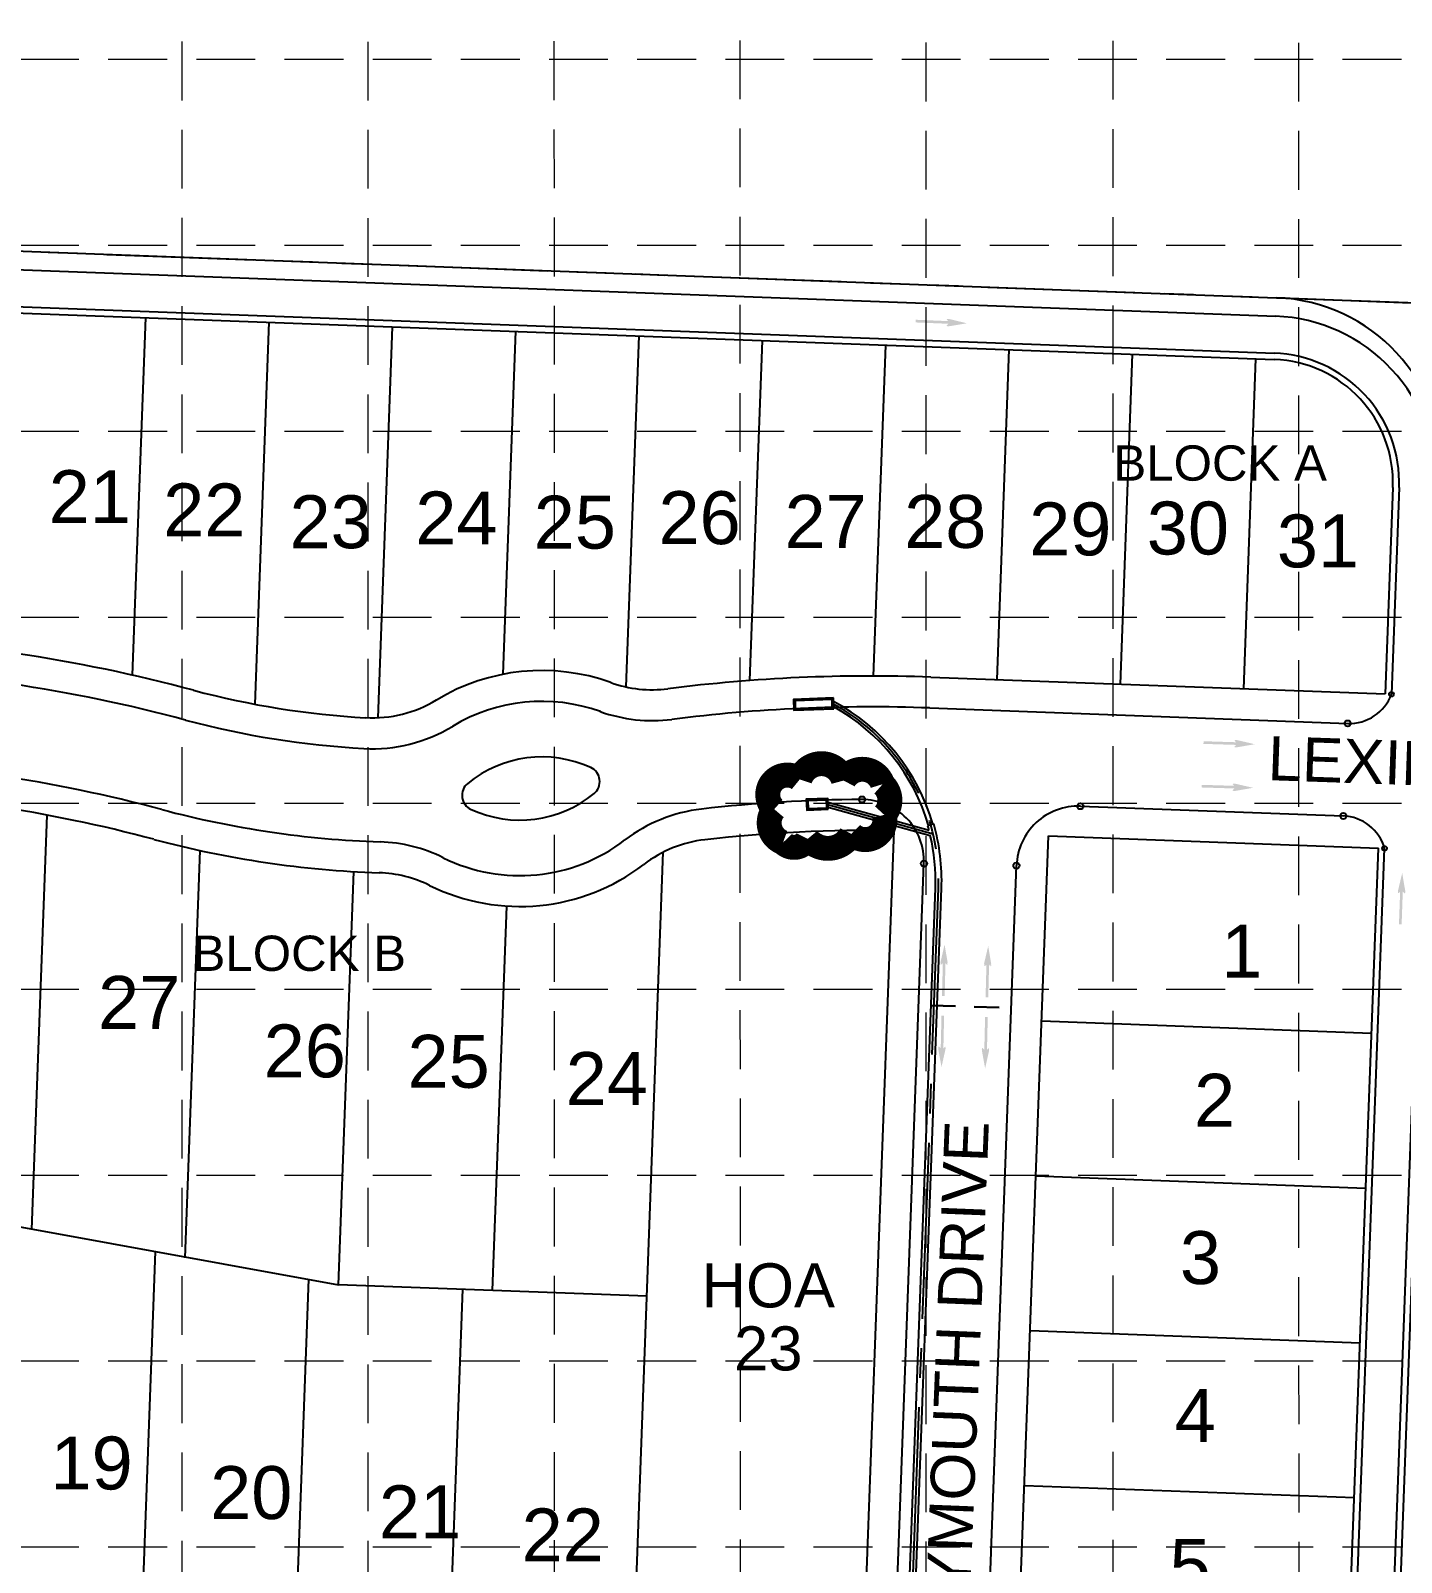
# Model space of a CAD drawing. Header units: inches. Extents: x 3312 to 5850, y 7905 to 11961.
# Drawn here: x 4972 to 5439, y 10877 to 11398 of the extents above; entities that cross this region are included whole.
import ezdxf
from ezdxf.enums import TextEntityAlignment as Align

# ---------------------------------------------------------------- set-up
doc = ezdxf.new("R2010")
doc.units = ezdxf.units.IN
doc.header["$LTSCALE"] = 80
doc.header["$MEASUREMENT"] = 0
for name, pattern in [('CENTER2', [1.125, 0.75, -0.125, 0.125, -0.125]), ('HIDDEN', [0.375, 0.25, -0.125]), ('PHANTOM2', [1.25, 0.625, -0.125, 0.125, -0.125, 0.125, -0.125])]:
    doc.linetypes.add(name, pattern=pattern)
for name, color, linetype in [('1 BLOCK NUMBER', 7, 'Continuous'), ('1 LOT NUMBER', 7, 'Continuous'), ('BASE', 7, 'Continuous'), ('BNDY', 7, 'PHANTOM2'), ('grid', 254, 'HIDDEN'), ('LOT NUM', 7, 'Continuous'), ('LOTLINE', 7, 'Continuous'), ('PAVING', 7, 'Continuous'), ('ROW', 7, 'Continuous'), ('STORM', 250, 'Continuous'), ('STORM CL', 7, 'CENTER2'), ('STORM INLET', 250, 'Continuous')]:
    doc.layers.add(name, color=color, linetype=linetype)
doc.styles.get("Standard").update_dxf_attribs({"font": 'ARIAL.TTF', "height": 25})

msp = doc.modelspace()

# ---------------------------------------------------------------- hatches: boundary and pattern name
at = {"layer": 'PAVING'}
h = msp.add_hatch(color=256, dxfattribs=at)
edge = h.paths.add_edge_path()
edge.add_line((5284.11, 11299.39), (5284.65, 11298.84))
edge.add_line((5284.65, 11298.84), (5273.55, 11299.31))
edge.add_line((5273.55, 11299.31), (5273.51, 11298.4))
edge.add_line((5273.51, 11298.4), (5284.62, 11297.94))
edge.add_line((5284.62, 11297.94), (5284.01, 11297.33))
edge.add_line((5284.01, 11297.33), (5284.01, 11297.33))
edge.add_ellipse((5284.58, 11297.26), major_axis=(-0.587, 0.024), ratio=0.285714, start_angle=345.5033, end_angle=485.8315)
edge.add_line((5284.92, 11297.11), (5284.92, 11297.11))
edge.add_line((5284.92, 11297.11), (5290.98, 11298.1))
edge.add_line((5290.98, 11298.1), (5285.01, 11299.54))
edge.add_line((5285.01, 11299.54), (5285.01, 11299.54))
edge.add_ellipse((5284.67, 11299.42), major_axis=(-0.587, 0.024), ratio=0.285714, start_angle=235.2731, end_angle=377.1827)
edge.add_line((5284.11, 11299.39), (5284.11, 11299.39))
edge.add_line((5284.11, 11299.39), (5284.11, 11299.39))
edge.add_line((5284.11, 11299.39), (5284.11, 11299.39))
h = msp.add_hatch(color=256, dxfattribs=at)
edge = h.paths.add_edge_path()
edge.add_line((5382.04, 11156.12), (5382.59, 11155.57))
edge.add_line((5382.59, 11155.57), (5371.48, 11155.91))
edge.add_line((5371.48, 11155.91), (5371.45, 11155.01))
edge.add_line((5371.45, 11155.01), (5382.56, 11154.67))
edge.add_line((5382.56, 11154.67), (5381.97, 11154.05))
edge.add_line((5381.97, 11154.05), (5381.96, 11154.05))
edge.add_ellipse((5382.53, 11153.99), major_axis=(-0.588, 0.018), ratio=0.285714, start_angle=345.5033, end_angle=485.8315)
edge.add_line((5382.87, 11153.84), (5382.87, 11153.85))
edge.add_line((5382.87, 11153.85), (5388.92, 11154.9))
edge.add_line((5388.92, 11154.9), (5382.94, 11156.28))
edge.add_line((5382.94, 11156.28), (5382.94, 11156.28))
edge.add_ellipse((5382.6, 11156.15), major_axis=(-0.588, 0.018), ratio=0.285714, start_angle=235.2731, end_angle=377.1827)
edge.add_line((5382.04, 11156.11), (5382.04, 11156.12))
edge.add_line((5382.04, 11156.12), (5382.04, 11156.12))
edge.add_line((5382.04, 11156.12), (5382.04, 11156.12))
h = msp.add_hatch(color=256, dxfattribs=at)
edge = h.paths.add_edge_path()
edge.add_line((5381.45, 11141.28), (5382, 11140.74))
edge.add_line((5382, 11140.74), (5370.89, 11141.08))
edge.add_line((5370.89, 11141.08), (5370.86, 11140.18))
edge.add_line((5370.86, 11140.18), (5381.97, 11139.84))
edge.add_line((5381.97, 11139.84), (5381.37, 11139.22))
edge.add_line((5381.37, 11139.22), (5381.37, 11139.22))
edge.add_ellipse((5381.94, 11139.16), major_axis=(-0.588, 0.018), ratio=0.285714, start_angle=345.5033, end_angle=485.8315)
edge.add_line((5382.28, 11139.01), (5382.28, 11139.01))
edge.add_line((5382.28, 11139.01), (5388.33, 11140.07))
edge.add_line((5388.33, 11140.07), (5382.35, 11141.44))
edge.add_line((5382.35, 11141.44), (5382.35, 11141.44))
edge.add_ellipse((5382.01, 11141.32), major_axis=(-0.588, 0.018), ratio=0.285714, start_angle=235.2731, end_angle=377.1827)
edge.add_line((5381.44, 11141.28), (5381.45, 11141.28))
edge.add_line((5381.45, 11141.28), (5381.45, 11141.28))
edge.add_line((5381.45, 11141.28), (5381.45, 11141.28))
h = msp.add_hatch(color=256, dxfattribs=at)
edge = h.paths.add_edge_path()
edge.add_line((5437.82, 11104.22), (5438.37, 11104.76))
edge.add_line((5438.37, 11104.76), (5437.97, 11093.66))
edge.add_line((5437.97, 11093.66), (5438.88, 11093.62))
edge.add_line((5438.88, 11093.62), (5439.27, 11104.73))
edge.add_line((5439.27, 11104.73), (5439.89, 11104.13))
edge.add_line((5439.89, 11104.13), (5439.89, 11104.13))
edge.add_ellipse((5439.95, 11104.7), major_axis=(-0.021, -0.588), ratio=0.285714, start_angle=345.5033, end_angle=485.8315)
edge.add_line((5440.1, 11105.04), (5440.1, 11105.04))
edge.add_line((5440.1, 11105.04), (5439.07, 11111.09))
edge.add_line((5439.07, 11111.09), (5437.66, 11105.12))
edge.add_line((5437.66, 11105.12), (5437.67, 11105.12))
edge.add_ellipse((5437.79, 11104.78), major_axis=(-0.021, -0.588), ratio=0.285714, start_angle=235.2731, end_angle=377.1827)
edge.add_line((5437.82, 11104.22), (5437.82, 11104.22))
edge.add_line((5437.82, 11104.22), (5437.82, 11104.22))
edge.add_line((5437.82, 11104.22), (5437.82, 11104.22))
at = {"layer": 'PAVING', "linetype": 'Continuous', "lineweight": 30}
h = msp.add_hatch(color=256, dxfattribs=at)
edge = h.paths.add_edge_path()
edge.add_line((5284.18, 11079.78), (5283.67, 11080.36))
edge.add_line((5283.67, 11080.36), (5283.38, 11069.25))
edge.add_line((5283.38, 11069.25), (5282.48, 11069.27))
edge.add_line((5282.48, 11069.27), (5282.77, 11080.38))
edge.add_line((5282.77, 11080.38), (5282.12, 11079.82))
edge.add_line((5282.12, 11079.82), (5282.12, 11079.82))
edge.add_ellipse((5282.09, 11080.39), major_axis=(-0.016, -0.588), ratio=0.285714, start_angle=-125.8315, end_angle=14.4967, ccw=False)
edge.add_line((5281.96, 11080.74), (5281.97, 11080.74))
edge.add_line((5281.97, 11080.74), (5283.36, 11086.72))
edge.add_line((5283.36, 11086.72), (5284.4, 11080.67))
edge.add_line((5284.4, 11080.67), (5284.4, 11080.67))
edge.add_ellipse((5284.25, 11080.34), major_axis=(-0.016, -0.588), ratio=0.285714, start_angle=-17.1827, end_angle=124.7269, ccw=False)
edge.add_line((5284.18, 11079.78), (5284.18, 11079.78))
edge.add_line((5284.18, 11079.78), (5284.18, 11079.78))
edge.add_line((5284.18, 11079.78), (5284.18, 11079.78))
h = msp.add_hatch(color=256, dxfattribs=at)
edge = h.paths.add_edge_path()
edge.add_line((5299.02, 11079.29), (5298.51, 11079.87))
edge.add_line((5298.51, 11079.87), (5298.22, 11068.76))
edge.add_line((5298.22, 11068.76), (5297.31, 11068.78))
edge.add_line((5297.31, 11068.78), (5297.61, 11079.89))
edge.add_line((5297.61, 11079.89), (5296.95, 11079.33))
edge.add_line((5296.95, 11079.33), (5296.95, 11079.33))
edge.add_ellipse((5296.93, 11079.9), major_axis=(-0.016, -0.588), ratio=0.285714, start_angle=-125.8315, end_angle=14.4967, ccw=False)
edge.add_line((5296.8, 11080.25), (5296.8, 11080.25))
edge.add_line((5296.8, 11080.25), (5298.2, 11086.23))
edge.add_line((5298.2, 11086.23), (5299.23, 11080.18))
edge.add_line((5299.23, 11080.18), (5299.23, 11080.18))
edge.add_ellipse((5299.08, 11079.85), major_axis=(-0.016, -0.588), ratio=0.285714, start_angle=-17.1827, end_angle=124.7269, ccw=False)
edge.add_line((5299.02, 11079.29), (5299.02, 11079.29))
edge.add_line((5299.02, 11079.29), (5299.02, 11079.29))
edge.add_line((5299.02, 11079.29), (5299.02, 11079.29))
h = msp.add_hatch(color=256, dxfattribs=at)
edge = h.paths.add_edge_path()
edge.add_line((5283.49, 11051.98), (5282.95, 11051.42))
edge.add_line((5282.95, 11051.42), (5283.21, 11062.53))
edge.add_line((5283.21, 11062.53), (5282.31, 11062.56))
edge.add_line((5282.31, 11062.56), (5282.05, 11051.45))
edge.add_line((5282.05, 11051.45), (5281.42, 11052.04))
edge.add_line((5281.42, 11052.04), (5281.42, 11052.04))
edge.add_ellipse((5281.37, 11051.47), major_axis=(0.014, 0.588), ratio=0.285714, start_angle=345.5033, end_angle=485.8315)
edge.add_line((5281.22, 11051.13), (5281.22, 11051.13))
edge.add_line((5281.22, 11051.13), (5282.32, 11045.09))
edge.add_line((5282.32, 11045.09), (5283.66, 11051.08))
edge.add_line((5283.66, 11051.08), (5283.66, 11051.08))
edge.add_ellipse((5283.52, 11051.41), major_axis=(0.014, 0.588), ratio=0.285714, start_angle=235.2731, end_angle=377.1827)
edge.add_line((5283.49, 11051.98), (5283.49, 11051.98))
edge.add_line((5283.49, 11051.98), (5283.49, 11051.98))
edge.add_line((5283.49, 11051.98), (5283.49, 11051.98))
h = msp.add_hatch(color=256, dxfattribs=at)
edge = h.paths.add_edge_path()
edge.add_line((5298.32, 11051.48), (5297.79, 11050.93))
edge.add_line((5297.79, 11050.93), (5298.05, 11062.04))
edge.add_line((5298.05, 11062.04), (5297.14, 11062.06))
edge.add_line((5297.14, 11062.06), (5296.88, 11050.95))
edge.add_line((5296.88, 11050.95), (5296.26, 11051.54))
edge.add_line((5296.26, 11051.54), (5296.26, 11051.54))
edge.add_ellipse((5296.2, 11050.98), major_axis=(0.014, 0.588), ratio=0.285714, start_angle=345.5033, end_angle=485.8315)
edge.add_line((5296.06, 11050.64), (5296.06, 11050.64))
edge.add_line((5296.06, 11050.64), (5297.16, 11044.59))
edge.add_line((5297.16, 11044.59), (5298.49, 11050.58))
edge.add_line((5298.49, 11050.58), (5298.49, 11050.58))
edge.add_ellipse((5298.36, 11050.92), major_axis=(0.014, 0.588), ratio=0.285714, start_angle=235.2731, end_angle=377.1827)
edge.add_line((5298.32, 11051.48), (5298.32, 11051.48))
edge.add_line((5298.32, 11051.48), (5298.32, 11051.48))
edge.add_line((5298.32, 11051.48), (5298.32, 11051.48))

# ---------------------------------------------------------------- linework, layer by layer
at = {"layer": 'BASE', "color": 170, "const_width": 8.48}
msp.add_lwpolyline([(5251.66, 11124.38, 0.520567), (5251.66, 11124.38, 0.765195), (5262.84, 11130.87, 0.417879), (5262.29, 11141.31, 0.6649), (5249, 11142.54, 0.744833), (5234.07, 11142.91, 0.975642), (5225.39, 11132.8, 0.520567), (5228.37, 11121.42, 0.520567), (5236.78, 11122.69, 0.540264), (5251.66, 11124.38)], format="xyb", close=True, dxfattribs=at)
at = {"layer": 'BNDY'}
msp.add_line((4098.92, 11354.88), (5738.63, 11294.12), dxfattribs=at)
at = {"layer": 'grid', "color": 252, "linetype": 'HIDDEN', "lineweight": 0}
for p, q in [((5023.98, 8223.93), (5023.98, 11894.2)), ((5087.25, 8223.92), (5087.25, 11894.2)), ((5150.83, 8224.06), (5150.53, 11894.2)), ((5214.04, 8224.37), (5213.81, 11894.2)), ((5277.27, 8223.61), (5277.08, 11894.2)), ((5341.12, 8224.19), (5340.64, 11895.62)), ((5404.06, 8223.54), (5403.92, 11895.62)), ((3378.79, 11387.99), (5783.3, 11387.99)), ((3378.79, 11324.71), (5783.3, 11324.71)), ((3378.79, 11261.44), (5783.3, 11261.44)), ((3378.79, 11198.16), (5783.3, 11198.16)), ((3378.79, 11134.88), (5783.3, 11134.88)), ((3378.79, 11071.61), (5783.3, 11071.61)), ((3378.79, 11008.33), (5783.3, 11008.33)), ((3378.79, 10945.06), (5783.3, 10945.06)), ((3378.79, 10881.78), (5783.3, 10881.78))]:
    msp.add_line(p, q, dxfattribs=at)
at = {"layer": 'LOTLINE'}
for p, q in [((5396.27, 11306.81), (5549.47, 11301.13)), ((5011.46, 11300.05), (5006.95, 11178.4)), ((5053.43, 11298.5), (5048.61, 11168.53)), ((5095.4, 11296.94), (5090.47, 11163.91)), ((5137.37, 11295.39), (5133.05, 11178.68)), ((5179.34, 11293.83), (5174.92, 11174.42)), ((5221.31, 11292.28), (5217.02, 11176.56)), ((5263.28, 11290.72), (5259.11, 11178.1)), ((5305.26, 11289.16), (5301.09, 11176.89)), ((5347.23, 11287.61), (5343.07, 11175.34)), ((5389.2, 11286.05), (5385.04, 11173.78)), ((4972.74, 10989.82), (4977.96, 11130.79)), ((5024.92, 10980.13), (5030.05, 11118.73)), ((5177.06, 10832.69), (5187.64, 11118.16)), ((5077.12, 10971.01), (5082.32, 11111.58)), ((5129.58, 10969.06), (5134.43, 11099.83)), ((5316.37, 11060.75), (5428.65, 11056.59)), ((4858.23, 11010.85), (5077.12, 10971.01)), ((5314.42, 11008.07), (5426.69, 11003.91)), ((5014.78, 10982.35), (5009.72, 10845.71)), ((5066.97, 10972.85), (5062.01, 10839.04)), ((5182.04, 10967.12), (5077.12, 10971.01)), ((5119.38, 10969.44), (5114.4, 10835.09)), ((5312.47, 10955.4), (5424.74, 10951.24)), ((5310.52, 10902.72), (5422.79, 10898.56))]:
    msp.add_line(p, q, dxfattribs=at)
at = {"layer": 'PAVING'}
for p, q in [((4143.2, 11346.94), (5396.09, 11300.51)), ((4249.82, 11330.38), (5395.63, 11287.92)), ((5438.01, 11242.22), (5435.4, 11171.91)), ((5278.29, 11167.23), (5420.55, 11161.96)), ((5329.59, 11133.81), (5419.04, 11130.49)), ((5410.29, 10504.63), (5433.08, 11119.46)), ((5422.88, 10504.16), (5445.67, 11119)), ((5266.16, 10839.89), (5276.33, 11114.31)), ((5271.23, 10126.13), (5307.82, 11113.6))]:
    msp.add_line(p, q, dxfattribs=at)
at = {"layer": 'PAVING', "linetype": 'Continuous', "lineweight": 30}
for p, q in [((5278.65, 11066.03), (5287.04, 11065.78)), ((5293.48, 11065.54), (5301.88, 11065.28))]:
    msp.add_line(p, q, dxfattribs=at)
at = {"layer": 'PAVING'}
for centre, radius in [((5435.4, 11171.91), 0.788), ((5420.55, 11161.96), 1.05), ((5255.22, 11136.09), 1.05), ((5329.59, 11133.81), 1.05), ((5419, 11130.49), 1.05), ((5433.08, 11119.46), 0.788), ((5276.33, 11114.31), 1.05), ((5307.82, 11113.6), 1.05)]:
    msp.add_circle(centre, radius, dxfattribs=at)
for centre, radius, start, end in [((5393.94, 11243.85), 56.7, 357.8777, 87.9057), ((5393.94, 11243.85), 44.1, 357.8777, 87.9549), ((4885.66, 10640.66), 540.75, 75.0546, 87.8777), ((5146.36, 11110.67), 58.8, 70.2537, 121.2082), ((5421.11, 11177.17), 15.22, 267.8777, 339.7977), ((5102.29, 11452.24), 299.25, 255.0546, 266.8405), ((5183.96, 11215.43), 52.5, 250.2537, 277.1947), ((5258.26, 10626.85), 540.75, 87.8777, 97.1947), ((5088.69, 11205.87), 52.5, 266.8405, 301.2082), ((4885.66, 10640.66), 509.25, 75.0546, 87.8777), ((5146.36, 11110.67), 39.9, 65.3991, 129.3046), ((5160.79, 11142.18), 5.25, 309.3046, 65.3991), ((5124.41, 11137.49), 5.25, 129.3046, 245.3991), ((5138.84, 11168.99), 39.9, 245.3991, 309.3046), ((5102.29, 11452.24), 330.75, 255.0546, 268.0929), ((5206.56, 11080.66), 52.5, 96.5001, 127.478), ((5258.26, 10626.85), 509.25, 90.3428, 96.5001), ((5255.34, 11115.09), 21, 357.8777, 90.3428), ((5328.81, 11112.82), 21, 87.8777, 177.8777), ((5418.44, 11115.28), 15.22, 15.9569, 87.8778), ((5089.54, 11069.21), 52.5, 63.7078, 88.0929), ((5138.84, 11168.99), 58.8, 243.7078, 307.478)]:
    msp.add_arc(centre, radius, start, end, dxfattribs=at)
at = {"layer": 'ROW'}
for p, q in [((4143.43, 11353.23), (5396.27, 11306.81)), ((4249.68, 11328.28), (5395.49, 11285.82)), ((5435.91, 11242.29), (5433.3, 11171.99)), ((5278.68, 11177.72), (5433.3, 11171.99)), ((5255.28, 10829.79), (5266.24, 11125.54)), ((5281.72, 10125.74), (5318.71, 11123.7)), ((5318.71, 11123.7), (5430.98, 11119.54)), ((5408.19, 10504.7), (5430.98, 11119.54)), ((5424.98, 10504.08), (5447.77, 11118.92))]:
    msp.add_line(p, q, dxfattribs=at)
for centre, radius, start, end in [((5394.09, 11248.05), 58.8, 357.8777, 87.8777), ((5393.94, 11243.85), 42, 357.8777, 87.8777), ((4885.66, 10640.66), 551.25, 75.0546, 87.8777), ((5146.36, 11110.67), 69.3, 70.2537, 121.2082), ((5102.29, 11452.24), 288.75, 255.0546, 266.8405), ((5183.96, 11215.43), 42, 250.2537, 277.1947), ((5258.26, 10626.85), 551.25, 87.8777, 97.1947), ((5088.69, 11205.87), 42, 266.8405, 301.2082), ((4885.66, 10640.66), 498.75, 75.0546, 87.8777), ((5102.29, 11452.24), 341.25, 255.0546, 268.0929), ((5206.56, 11080.66), 42, 96.5001, 127.478), ((5258.26, 10626.85), 498.75, 89.0841, 96.5001), ((5089.54, 11069.21), 42, 63.7078, 88.0929), ((5138.84, 11168.99), 69.3, 243.7078, 307.478)]:
    msp.add_arc(centre, radius, start, end, dxfattribs=at)
at = {"layer": 'STORM', "color": 5}
for p, q in [((5243.69, 11135.17), (5278.06, 11125.63)), ((5243.74, 11133.52), (5278.5, 11123.87)), ((5279.65, 11127.76), (5277.63, 11127.18))]:
    msp.add_line(p, q, dxfattribs=at)
at = {"layer": 'STORM', "color": 5, "flags": 128}
for points in [[(5270.85, 10796.37), (5282.32, 11105.87), (5282.32, 11105.87, 0.080066), (5279.65, 11127.76)], [(5268.75, 10796.45), (5280.22, 11105.95), (5280.22, 11105.95, 0.067275), (5278.5, 11123.87)]]:
    msp.add_lwpolyline(points, format="xyb", dxfattribs=at)
at = {"layer": 'STORM', "color": 5}
for radius, start, end in [(69.04, 16.1114, 61.8738), (67.46, 16.1114, 61.0929), (67.2, 14.7387, 16.1114)]:
    msp.add_arc((5213.07, 11108.53), radius, start, end, dxfattribs=at)
at = {"layer": 'STORM CL', "color": 5}
msp.add_line((5243.19, 11134.5), (5279.44, 11124.42), dxfattribs=at)
at = {"layer": 'STORM CL', "color": 5, "flags": 128}
msp.add_lwpolyline([(5048.02, 10417.7), (5053.38, 10449.8), (5071.54, 10462.96), (5085.18, 10460.88), (5085.18, 10460.88, 0.023145), (5182.9, 10451.93), (5182.9, 10451.93, 0.416554), (5259.66, 10522.63), (5259.66, 10522.63), (5281.27, 11105.91), (5281.27, 11105.91, 0.287682), (5245.11, 11168.79)], format="xyb", dxfattribs=at)
at = {"layer": 'STORM INLET', "color": 5, "flags": 128}
for points in [[(5245.57, 11170.65), (5231.93, 11170.16), (5232.06, 11166.48), (5245.7, 11166.97)], [(5245.07, 11170.1), (5232.47, 11169.65), (5232.57, 11167.03), (5245.16, 11167.48)], [(5245.16, 11167.48), (5245.07, 11170.1)], [(5245.7, 11166.97), (5245.57, 11170.65)]]:
    msp.add_lwpolyline(points, dxfattribs=at)
for points in [[(5243.78, 11132.76), (5243.65, 11136.43), (5236.3, 11136.17), (5236.44, 11132.49)], [(5243.24, 11133.26), (5243.14, 11135.89), (5236.85, 11135.66), (5236.94, 11133.04)]]:
    msp.add_lwpolyline(points, close=True, dxfattribs=at)

# ---------------------------------------------------------------- texts
at = {"layer": '1 BLOCK NUMBER'}
for s, p in [('BLOCK A ', (5340.8, 11250.56)), ('BLOCK B ', (5027.46, 11083.77))]:
    msp.add_text(s, height=12, dxfattribs=at).set_placement(p, align=Align.MIDDLE_LEFT)
at = {"layer": '1 LOT NUMBER'}
for s, p in [('21', (4978.55, 11239.11)), ('22', (5017.48, 11234.61)), ('24', (5103.27, 11231.86)), ('26', (5186.01, 11231.97)), ('23', (5060.47, 11230.58)), ('25', (5143.57, 11230.44)), ('27', (5228.93, 11230.68)), ('28', (5269.61, 11230.69)), ('29', (5312.15, 11228.15)), ('30', (5352.17, 11228.45)), ('31', (5396.43, 11224.06)), ('1', (5377.5, 11084.53)), ('27', (4995.31, 11067.04)), ('26', (5051.68, 11050.56)), ('25', (5100.62, 11047.01)), ('24', (5154.46, 11041.16)), ('2', (5368.25, 11033.76)), ('3', (5363.44, 10980.23)), ('4', (5361.68, 10926.54)), ('19', (4979.15, 10910.35)), ('20', (5033.46, 10900.28)), ('21', (5090.89, 10893.73)), ('22', (5139.45, 10885.88)), ('5', (5359.92, 10875.48))]:
    msp.add_text(s, height=18, dxfattribs=at).set_placement(p, align=Align.MIDDLE_LEFT)
at = {"layer": 'LOT NUM'}
for s, rotation, p in [('LEXINGTON DRIVE', 358.0042, (5393.4, 11150.19)), ('PLYMOUTH DRIVE', 87.7256, (5283.57, 10840.59))]:
    msp.add_text(s, height=15, rotation=rotation, dxfattribs=at).set_placement(p, align=Align.MIDDLE_LEFT)
at = {"layer": 'LOT NUM', "insert": (5223.38, 10959.96), "char_height": 15, "attachment_point": 5, "line_spacing_factor": 0.857143}
msp.add_mtext('HOA\\P23', dxfattribs=at)

doc.saveas('drawing.dxf')
